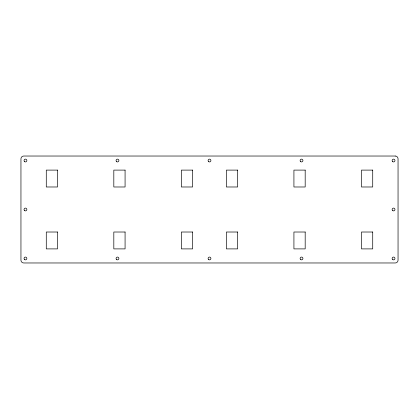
<?xml version="1.0" encoding="UTF-8"?>
<svg xmlns="http://www.w3.org/2000/svg" width="419" height="419" viewBox="0 0 419 419"><rect width="100%" height="100%" fill="white"/><g stroke="black" fill="none" stroke-linecap="round" stroke-linejoin="round"><path stroke-width="0.63" d="M395.237 156.03L23.763 156.03A2.813 2.813 0 0 0 20.95 158.843L20.95 260.157A2.813 2.813 0 0 0 23.763 262.97L395.237 262.97A2.813 2.813 0 0 0 398.05 260.157L398.05 158.843A2.813 2.813 0 0 0 395.237 156.03M57.534 170.104L46.279 170.104L46.279 186.984L57.534 186.984L57.534 170.104M125.077 170.104L113.816 170.104L113.816 186.984L125.077 186.984L125.077 170.104M192.614 170.104L181.359 170.104L181.359 186.984L192.614 186.984L192.614 170.104M237.641 170.104L226.386 170.104L226.386 186.984L237.641 186.984L237.641 170.104M305.184 170.104L293.923 170.104L293.923 186.984L305.184 186.984L305.184 170.104M372.721 170.104L361.466 170.104L361.466 186.984L372.721 186.984L372.721 170.104M57.534 232.016L46.279 232.016L46.279 248.896L57.534 248.896L57.534 232.016M125.077 232.016L113.816 232.016L113.816 248.896L125.077 248.896L125.077 232.016M192.614 232.016L181.359 232.016L181.359 248.896L192.614 248.896L192.614 232.016M237.641 232.016L226.386 232.016L226.386 248.896L237.641 248.896L237.641 232.016M305.184 232.016L293.923 232.016L293.923 248.896L305.184 248.896L305.184 232.016M372.721 232.016L361.466 232.016L361.466 248.896L372.721 248.896L372.721 232.016M116.775 161.75A1.409 1.409 0 0 0 118.886 160.535A1.409 1.409 0 0 0 116.775 159.314A1.409 1.409 0 0 0 116.775 161.75M116.482 259.461A1.409 1.409 0 0 0 118.834 258.832A1.409 1.409 0 0 0 117.111 257.109A1.409 1.409 0 0 0 116.482 259.461M24.459 161.53A1.409 1.409 0 0 0 26.811 160.896A1.409 1.409 0 0 0 25.088 159.173A1.409 1.409 0 0 0 24.459 161.53M24.747 210.72A1.409 1.409 0 0 0 26.858 209.5A1.409 1.409 0 0 0 24.747 208.28A1.409 1.409 0 0 0 24.747 210.72M24.747 259.686A1.409 1.409 0 0 0 26.858 258.465A1.409 1.409 0 0 0 24.747 257.25A1.409 1.409 0 0 0 24.747 259.686M300.528 161.53A1.409 1.409 0 0 0 302.885 160.896A1.409 1.409 0 0 0 301.161 159.173A1.409 1.409 0 0 0 300.528 161.53M392.551 161.53A1.409 1.409 0 0 0 394.908 160.896A1.409 1.409 0 0 0 393.184 159.173A1.409 1.409 0 0 0 392.551 161.53M300.821 259.686A1.409 1.409 0 0 0 302.932 258.465A1.409 1.409 0 0 0 300.821 257.25A1.409 1.409 0 0 0 300.821 259.686M392.844 259.686A1.409 1.409 0 0 0 394.955 258.465A1.409 1.409 0 0 0 392.844 257.25A1.409 1.409 0 0 0 392.844 259.686M392.844 210.72A1.409 1.409 0 0 0 394.955 209.5A1.409 1.409 0 0 0 392.844 208.28A1.409 1.409 0 0 0 392.844 210.72M208.505 259.461A1.409 1.409 0 0 0 210.862 258.832A1.409 1.409 0 0 0 209.133 257.109A1.409 1.409 0 0 0 208.505 259.461M208.798 161.75A1.409 1.409 0 0 0 210.909 160.535A1.409 1.409 0 0 0 208.798 159.314A1.409 1.409 0 0 0 208.798 161.75"/></g></svg>
